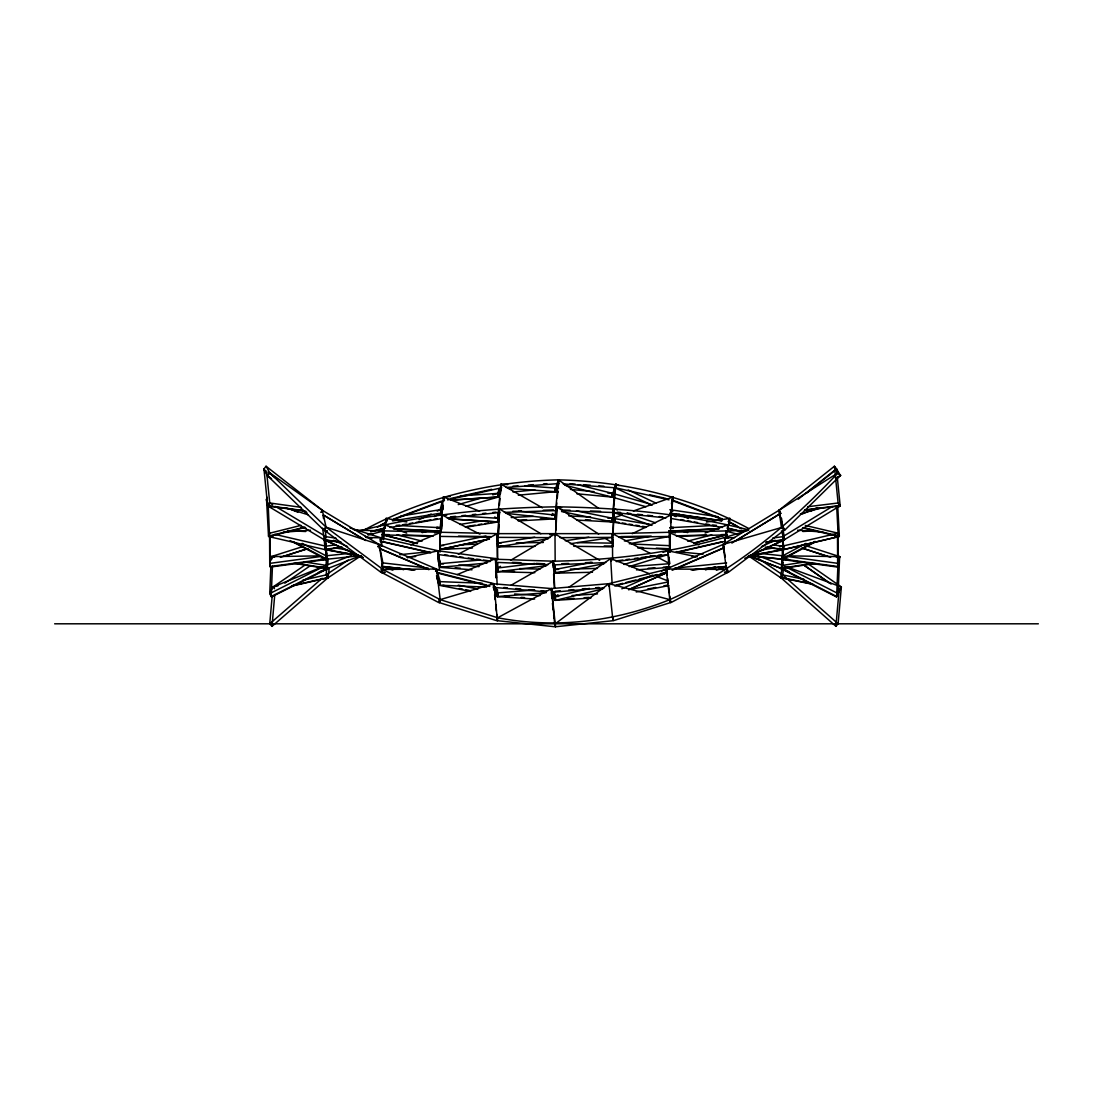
<?xml version="1.0" encoding="UTF-8"?>
<svg xmlns="http://www.w3.org/2000/svg" width="1093" height="1093" viewBox="0 0 1093 1093"><rect width="100%" height="100%" fill="white"/><g stroke="black" fill="none" stroke-linecap="round" stroke-linejoin="round"><path stroke-width="1.5" d="M534.955 546.336L497.725 546.883L497.438 533.644L354.255 530.146M497.657 570.983L496.345 561.734M548.303 538.753L497.657 546.869L497.67 543.153L534.75 537.196M573.743 546.295L612.613 546.869L612.435 533.644L748.459 530.378M489.199 539.04L440.124 549.355L440.178 545.68L485.989 536.048M438.703 554.014L440.137 566.748L440.096 561.87M497.383 537.319L497.438 533.644L612.435 533.644L650.198 553.4M500.539 566.311L497.67 568.018L497.575 571.748L534.819 572.691M748.664 530.009C685.817 551.145 619.389 560.122 553.236 561.201L555.121 573.197L554.028 564.507M417.089 543.563L382.591 534.887L382.687 531.212L368.122 535.078M439.946 541.254L440.083 549.342L440.178 545.68L443.567 545.53M556.61 510.554L556.733 506.838C621.002 507.685 685.475 514.024 747.913 529.668M561.542 511.551L612.531 521.989L612.667 518.273L622.204 514.912M612.531 521.989L614.184 508.832L617.367 509.898M382.564 534.778L382.687 531.212L383.001 538.18M270.845 566.693L269.739 593.595L271.419 596.942L327.736 568.702L326.056 565.354L326.438 558.687M271.119 559.971L271.255 556.61L303.444 546.363M272.444 566.229L271.201 596.505L327.504 568.251L295.957 563.223M838.167 559.466L836.637 596.464L781.263 568.21L813.055 563.332M783.257 562.526L781.03 568.661L836.418 596.901L838.099 593.595L839.629 556.61L806.402 545.858M555.504 535.556L556.733 506.838C490.593 507.685 424.275 514.434 360.075 530.72M555.968 530.037L556.843 509.775M498.08 533.794L499.187 508.832L540.857 533.726M498.217 534.682L498.941 518.342M499.091 515.063L499.228 511.797M498.49 534.682L498.914 524.872M499.351 515.063L499.501 511.797M612.504 542.838L612.64 539.573M612.859 534.668L613.87 511.784M612.504 546.814L612.613 544.369M613.064 534.682L614.184 508.832L613.583 512.494L651.961 525.419M698.864 544.888L669.599 532.742L669.681 549.342L637.725 547.935M669.681 549.342L670.337 535.761M495.58 561.078L495.689 558.605L438.197 550.804L380.938 537.811L350.074 527.933M546.404 565.75L497.506 571.735L497.67 568.018L534.709 563.469M497.479 589.619L497.534 595.863L497.165 589.332M553.072 564.917L553.236 561.201L490.648 559.056M268.113 502.958L269.561 536.909L272.963 536.663M290.178 540.584L325.892 559.192L326.602 549.574M440.793 533.329L441.709 514.803L446.791 515.117M441.285 529.258L441.845 517.891M441.681 529.244L442.159 519.489M669.777 538.972L669.941 535.72L670.118 552.074M670.583 522.714L670.829 517.85M670.474 532.674L671.362 514.803L632.232 533.698M598.677 534.067L556.733 506.838L555.012 518.861L556.733 506.838L561.665 507.849M576.476 510.868L612.667 518.273L612.463 522.003L576.981 520.063M293.88 563.319L327.094 568.62L327.668 558.619M327.299 568.565L327.859 558.564M782.041 558.537L781.481 568.538L748.719 555.722L783.312 549.478M815.146 563.455L781.673 568.592L782.246 558.605M781.673 568.592L783.107 558.687M383.534 539.833L384.449 524.749L387.824 524.927M726.695 538.002L726.9 534.641M727.692 531.458L728.102 524.749L724.768 524.927M495.211 586.75L497.67 592.884L497.424 596.614L534.668 599.032M490.62 583.553L551.528 588.567L551.364 591.053L551.528 588.567L608.965 583.676L669.503 568.661M552.757 591.258L555.217 596.641L554.971 600.358L551.282 592.297M558.25 492L554.861 491.686L558.113 483.557L558.468 479.854C624.581 481.426 690.749 497.069 749.033 528.684M564.685 485.196L612.381 497.11L614.826 487.232M605.741 520.842L612.504 521.211L612.667 518.273L607.599 518M612.381 497.11L615.632 487.833L615.905 484.131L618.993 485.593M669.572 549.246L669.667 535.966M726.121 538.18L726.353 531.212L737.625 534.217M480.551 559.985L440.178 563.66L439.905 567.376L472.026 569.808M497.383 571.721L497.67 568.018M383.301 538.726L384.189 527.864M727.542 531.526L727.829 528.138M546.227 592.707L497.356 596.6L493.667 587.392L493.981 583.676L433.142 568.62M497.356 596.6L497.67 592.884L534.696 589.919M439.564 581.476L439.769 584.728L440.178 581.654L436.49 569.002L379.23 544.533L322.353 510.281L269.739 472.777L267.416 475.742L263.727 469.211L266.05 466.246L269.739 472.777L326.056 527.154L382.919 569.439L440.178 599.633L493.981 583.676L497.411 620.742L496.714 614.252M326.862 568.278L326.056 574.904L328.296 577.487L271.979 626.371L269.739 623.802L272.102 597.024M271.979 626.371L274.78 594.578M783.531 568.278L782.725 574.904L780.525 577.391L835.913 626.289L839.151 589.469M835.913 626.289L838.099 623.802L841.35 586.982L808.123 563.838M326.561 557.744L326.971 553.085M783.135 551.132L782.356 559.288L749.333 555.818M555.217 516.388L555.654 510.335M555.831 508.423L558.468 479.854C490.825 481.439 423.237 497.793 363.723 530.255M555.586 516.402L556.05 511.36M556.364 507.999L556.829 502.958M557.293 497.916L557.908 491.194M558.373 486.153L558.687 482.792M554.861 491.686L557.375 482.559M558.113 483.557L558.468 479.854L598.759 508.423M578.17 484.786L612.667 493.408L612.312 497.124L576.831 493.763M497.834 521.265L498.599 513.136M499.378 505.007L499.993 498.504M500.457 493.626L500.922 488.749M498.791 516.361L498.326 521.238L497.67 518.273L500.922 484.131L507.699 484.609M615.181 520.063L612.012 521.183L612.312 517.932M612.626 514.68L615.25 487.041M612.435 521.252L615.905 484.131L611.643 496.973L645.949 506.756M269.739 472.777L267.184 475.428L323.501 529.804L326.056 527.154L379.23 544.533L382.919 569.439L381.402 572.322L438.662 602.53L440.178 599.633L497.67 617.764L497.356 620.701L554.902 626.74L551.528 588.567L497.67 617.764L496.741 620.687L439.263 602.571L440.178 599.633L436.49 569.002L382.919 569.439L380.842 572.24L323.965 529.955L326.056 527.154L322.353 510.281L266.05 466.246M393.521 528.821L440.807 531.321L440.698 522.85M441.545 514.762L443.43 496.987L450.207 496.536M440.862 529.162L441.203 525.924M442.911 509.762L443.252 506.537M670.61 512.836L670.952 509.611M671.635 503.135L671.976 499.911L722.418 518.956M671.047 514.584L672.578 500.034M671.198 514.762L673.083 496.987L633.325 510.991M442.146 520.036L440.78 531.321L440.178 527.7L441.326 518.027M670.596 521.252L670.979 518.027M670.596 521.675L671.362 514.803L670.719 518.41L722.459 527.482M361.305 555.586L328.023 577.842L329.266 567.895M813.315 584.454L780.744 577.746L781.96 567.813M443.567 563.92L440.178 563.66L439.728 567.308L487 563.073M385.31 525.077L386.171 518.424L406.815 521.962M728.512 524.913L728.949 521.58M728.963 525.077L729.823 518.424L706.502 522.03M440.178 563.66L439.687 567.308L437.706 554.452L438.197 550.804L434.85 551.145M789.419 555.9L839.629 556.61L837.593 567.076L782.219 559.493L782.725 555.804L805.937 543.399M837.593 567.076L839.629 556.61L836.282 557.116M499.323 512.549L499.187 508.832L497.875 521.989L497.67 518.273L499.187 508.832L499.569 512.521L498.053 521.976L448.868 518.915M645.69 527.482L612.053 521.948L614.184 508.832L613.801 512.48L665.938 517.918M612.053 521.948L612.667 518.273L651.332 524.654M384.982 525.132L386.171 518.424L387.305 520.569M727.46 528.37L728.102 524.749L705.094 533.015M728.648 525.132L729.823 518.424L728.703 520.528M380.528 540.161L380.938 537.811L365.977 537.51M518.178 520.883L555.422 518.847L556.733 506.838M748.691 555.818L781.44 568.633L782.028 565.546M493.503 586.121L493.981 583.676L493.367 586.067M497.67 592.884L496.96 596.546L493.257 587.337M319.416 555.9L271.255 556.61L269.739 563.387L270.231 567.089L326.547 559.493L326.056 555.804L302.242 543.399M615.905 484.131L615.099 487.71L669.012 499.829M612.012 521.183L612.667 518.273M672.55 499.378L673.083 496.987L672.222 499.282M380.419 540.147L380.938 537.811L381.607 546.186M437.678 553.14L438.197 550.804L407.306 557.58M301.026 525.378L269.739 533.193L268.946 536.622L325.263 549.683L360.553 556.05M442.214 501.755L440.178 509.707L441.189 513.259L443.225 505.308M443.102 506.81L441.476 513.177L440.178 509.707L400.899 516.046M435.875 571.379L436.49 569.002L435.533 571.229M486.535 587.091L439.277 585.233L440.178 581.654L482.204 583.238M440.178 599.633L439.4 602.694L439.017 599.47M671.471 503.75L673.083 496.987M611.643 496.973L612.667 493.408L650.239 504.119M324.976 540.079L326.056 536.704L325.127 530.091M341.644 546.965L325.004 549.519L326.015 543.125M380.241 539.997L380.938 537.811M838.536 559.958L839.629 556.61M381.935 565.928L382.919 562.922L379.23 544.533L378.014 546.555M435.724 571.338L436.49 569.002M499.296 488.776L497.67 493.408L498.025 497.11L501.263 487.833M451.026 500.184L498.49 497.042L501.181 489.322M728.525 521.853L729.823 518.424L728.28 521.648L741.437 528.684M781.44 568.633L782.725 565.354L804.475 562.007M518.328 495.197L555.572 491.686L558.742 483.571L558.468 479.854M267.279 497.383L266.323 499.692L268.304 506.442L271.501 507.425M268.304 506.442L269.739 502.985L266.719 472.927M304.728 527.127L268.509 536.171L269.739 533.193M378.274 546.76L379.23 544.533L378.219 546.732M381.976 565.149L382.919 562.922L428.114 568.046M384.941 572.527L381.594 572.554L382.919 569.439M362.958 557.717L324.525 539.997L326.056 536.704L336.029 538.166M381.908 565.122L382.919 562.922M305.371 564.808L272.99 586.982L269.739 593.595L326.056 565.354L351.331 555.586M836.418 596.901L841.35 586.982L787.479 567.103M839.656 590.302L841.35 586.982L838.099 586.313M275.518 506.442L326.056 536.704L324.197 539.792L267.922 506.018L269.739 502.985L300.985 507.316M326.056 527.154L324.184 530.255L327.408 531.307M340.852 542.169L324.238 539.723L326.056 536.704M748.5 555.9L780.785 577.773L782.725 574.904L803.888 579.263M838.099 593.595L782.725 565.354L780.689 568.264L787.028 570.601M780.744 577.746L782.725 574.904L758.856 558.742M839.998 588.922L841.35 586.982M303.827 510.677L267.648 505.663L269.739 502.985L272.622 504.72M497.67 617.764C555.64 628.858 615.263 621.726 669.831 599.633C734.769 570.45 789.761 524.38 838.099 472.777L834.41 466.246L779.022 510.281L722.883 544.533L661.552 571.052M840.613 475.332L785.225 529.709L782.725 527.154L779.022 510.281L838.099 472.777L840.613 475.332L836.282 478.078M269.739 623.802L322.216 578.238M798.218 499.214L836.459 468.815L836.951 473.815M806.402 493.271L836.719 469.157L834.41 466.246L838.099 502.985L839.547 506.414L836.282 507.371M551.828 596.409L555.217 596.641L557.99 594.729M569.084 587.132L610.686 558.605L649.597 573.77M284.836 583.156L310.18 565.805M348.243 560.067L326.056 574.904L302.829 580.192M836.09 478.433L840.421 475.687L836.719 469.157M731.873 543.084L780.826 513.218M734.797 541.404L780.867 513.3M832.279 506.537L782.725 536.704L772.751 538.002M766.234 542.032L784.514 539.641L839.889 505.922L804.448 510.308M510.568 560.354L554.984 533.958L599.688 560.354M510.827 585.383L553.236 561.201L554.752 588.198M815.091 541.404L782.301 558.906L837.675 566.502L837.484 536.198M761.261 553.55L782.725 555.804L782.889 559.192L815.679 541.677M726.585 569.439L728.061 572.226L671.321 602.421L669.831 599.633L666.143 569.002L726.585 569.439L728.607 572.131L784.747 529.845L782.725 527.154L722.883 544.533L726.585 569.439L727.883 572.459L724.522 572.445M380.282 525.391L386.266 522.222M377.386 527.168L386.375 522.427M458.268 554.192L497.438 533.644L497.602 537.36M419.084 519.721L431.148 513.997M437.173 511.141L440.178 509.707L441.736 512.986L434.208 516.565M761.479 546.623L775.142 540.243M747.708 556.72L784.132 539.71M744.784 558.373L784.241 539.942L782.028 531.745M621.835 588.799L652.384 575.137M628.653 589.66L666.853 572.595L666.143 569.002L667.085 571.188M628.871 589.66L667.072 572.595L666.143 569.002L667.29 572.486M675.119 568.729L722.664 548.221M672.154 570.3L724.304 547.812L722.883 544.533L724.112 546.541M801.975 514.106L817.359 507.617M809.886 511.36L817.578 508.108M410.667 544.888L439.946 532.742L440.028 552.102M457.147 574.604L495.689 558.605L497.192 584.728M274.48 588.703L272.99 586.982L321.369 567.267M320.304 571.53L328.105 568.346L326.056 565.354L304.469 561.911M318.364 572.527L327.736 568.702M360.471 555.75L327.34 568.688L326.056 565.354L327.094 568.62M393.644 519.025L441.367 501.168M392.237 520.09L443.13 501.045M615.345 520.213L612.162 521.334L618.884 522.44M705.504 569.877L715.232 566.666M719.454 568.551L724.317 566.953M716.38 570.15L726.107 566.939M280.341 557.321L307.693 548.618M283.593 556.405L307.734 548.727M624.021 564.48L651.619 555.872M662.986 552.32L667.85 550.804L671.211 551.118M629.172 566.611L668.356 554.479L667.85 550.804L697.211 556.856M781.331 531.102L784.569 530.173L782.725 527.154M800.404 513.915L821.717 507.739M836.678 506.974L839.957 506.018L838.099 502.985L807.727 506.742M458.254 504.583L481.248 498.066M492.738 494.801L497.67 493.408L498.681 496.96L465.823 506.278M422.185 532.619L428.729 530.829M436.913 528.588L440.178 527.7L441.299 530.679M434.59 532.947L441.135 531.157L440.178 527.7L436.913 527.127M616.274 585.001L622.805 583.32M626.07 582.487L635.88 579.973M639.145 579.126L657.112 574.522M660.377 573.675L666.908 571.994L667.304 575.219M614.785 586.012L667.072 572.595M687.593 541.131L711.816 534.942M693.795 543.043L726.08 534.778M694.151 543.153L726.449 534.887L726.353 531.212L726.408 537.934M305.193 527.482L268.96 536.526L272.335 536.376M373.861 530.747L383.602 528.356M370.677 531.826L385.296 528.233L384.449 524.749L406.733 533.124M555.066 594.51L555.353 599.565L555.217 596.641L589.428 588.389M558.591 596.409L555.217 596.641L555.463 600.344L602.762 588.963M779.418 546.842L838.099 533.193L836.664 506.319M782.233 539.587L783.503 549.56L838.891 536.499L802.822 527.974M783.531 549.683L838.918 536.622L838.099 533.193L805.322 525.432M676.69 552.143L722.09 541.745M676.758 552.43L725.397 541.295M272.99 586.982L277.964 585.848M291.804 585.793L328.296 577.487M291.571 586.135L328.05 577.828L326.056 574.904L328.023 577.842M450.658 498.476L491.727 489.295M447.529 499.897L501.728 487.765M440.452 549.246L440.178 545.68L440.342 549.396L489.418 539.081M591.108 562.43L555.217 569.467L555.312 573.183L592.474 572.24M553.236 561.201L555.381 573.197L604.32 563.605M630.634 589.359L668.206 581.968M647.548 589.072L655.704 587.474M663.875 585.862L667.14 585.22M636.235 591.996L668.916 585.575M624.39 541.008L651.182 536.103L620.892 536.595M629.254 543.754L669.667 536.444L669.599 532.742L669.777 552.102M761.261 550.134L772.819 548.044M748.678 556.036L783.353 549.765L782.629 539.095M396.431 525.829L399.696 525.255M402.975 524.681L406.241 524.121M409.52 523.547L412.785 522.987M416.064 522.413L430.779 519.858M434.058 519.284L437.323 518.71M389.982 527.523L442.337 518.424M459.893 524.462L482.887 520.705M466.971 526.471L475.182 525.132M478.461 524.585L481.753 524.053M485.032 523.52L488.325 522.973M491.604 522.44L498.176 521.361M465.413 527.291L498.258 521.908L497.67 518.273L494.569 517.057M392.633 520.91L441.736 512.986M549.929 534.764L554.984 533.958L555.162 561.01M673.083 528.588L669.831 527.7L673.165 527.181M336.029 544.71L326.056 546.254L274.712 534.34M342.054 547.224L325.427 549.779L325.208 546.568M565.313 540.775L588.867 537.209M570.314 543.727L612.449 537.373L560.067 537.647M617.818 560.736L622.873 560.053M626.234 559.602L629.595 559.138M634.637 558.455L637.998 557.99M641.372 557.526L646.414 556.843M649.775 556.392L654.816 555.695M658.177 555.244L661.552 554.779M616.233 561.597L668.356 554.479M321.082 556.474L269.739 563.387L269.575 536.458M765.947 542.333L784.241 539.942M804.708 509.925L840.148 505.553L837.293 477.163M551.774 591.504L555.531 626.754L612.968 620.715L608.965 583.676L669.831 599.633L670.747 602.489L613.569 620.619L612.667 617.764M450.466 516.893L455.535 516.361M462.298 515.664L465.686 515.309M472.449 514.598L475.824 514.256M482.587 513.546L485.975 513.204M492.738 512.494L496.113 512.139M447.16 517.973L499.569 512.521M359.857 555.709L326.411 559.302L326.056 555.804L347.793 553.55M399.669 554.711L429.822 551.651M407.252 557.362L415.627 556.515M407.593 557.512L410.941 557.17M674.531 568.155L726.585 562.922M691.063 569.918L726.312 566.379M692.47 569.945L726.053 566.57M512.904 491.973L534.901 489.896M555.148 591.217L560.217 590.78M568.674 590.056L573.743 589.633M582.186 588.908L585.561 588.621M595.699 587.761L599.073 587.474M551.528 588.567L551.842 592.283L604.21 587.829M631.153 566.611L669.831 563.66L656.237 556.556M648.204 568.292L654.926 567.786M663.342 567.144L668.383 566.761M636.481 569.89L670.118 567.322M512.986 486.194L518.055 485.811M528.22 485.06L533.288 484.677M543.453 483.926L546.828 483.68M506.264 487.478L558.742 483.571M283.333 532.195L310.521 530.201M460.385 495.867L497.67 493.408L498.49 497.042M451.218 500.088L498.681 496.96M572.117 595.535L597.461 593.882M567.24 598.827L574.003 598.39M584.127 597.721L589.195 597.393M555.463 600.344L590.944 598.035M511.21 517.535L533.22 516.347M551.828 515.322L555.217 515.145L555.435 518.082M518.15 520.159L526.607 519.694M540.147 518.956L546.924 518.588M669.831 527.7L716.448 525.337M718.825 528.616L668.889 531.143L675.365 532.933M669.203 531.307L719.139 528.793M802.795 531.485L814.545 530.897M561.816 563.742L568.579 563.441M585.465 562.676L592.228 562.376M553.4 564.917L605.782 562.553M462.161 544.71L477.381 544.041M443.703 548.618L453.841 548.167M440.342 549.396L472.477 547.976M512.836 511.292L521.293 511.005M543.303 510.24L553.454 509.884M504.392 512.371L556.87 510.568M679.709 535.734L706.406 535.024M721.421 534.614L726.435 534.491L726.462 537.852M676.376 536.226L726.449 534.887M558.591 569.385L555.217 569.467L555.381 573.197M570.423 569.084L597.461 568.401M555.189 566.092L555.148 572.404L563.742 572.186M734.564 537.619L724.604 537.811L725.124 544.505M619.212 537.25L669.667 536.444L669.941 549.342L669.831 545.68L631.153 543.972M497.725 546.883L497.67 543.153L501.059 543.098M516.292 542.879L543.371 542.483M497.711 546.117L509.557 545.953M320.481 559.274L327.135 559.179L326.056 555.804M321.574 559.575L326.547 559.493M381.402 572.322L384.75 572.295M54.65 623.802L1038.35 623.802M497.424 537.36L549.888 537.633M724.7 572.199L728.061 572.226M577.186 542.634L612.667 543.153L605.672 538.617M604.169 545.953L612.613 546.076M788.326 559.247L781.645 559.151L782.725 555.804L838.099 563.387L837.921 534.778M782.219 559.493L787.233 559.561M458.5 536.116L490.62 536.622M439.892 536.403L490.62 537.209M519.667 568.579L539.983 569.084M502.671 571.079L514.516 571.379M382.605 534.491L389.34 534.668M402.811 535.024L429.754 535.734M382.591 534.887L433.115 536.226M561.706 509.98L570.15 510.267M590.425 510.977L600.563 511.333M561.679 510.718L614.047 512.535M367.508 534.217L372.522 534.409M639.432 547.415L642.793 547.566M656.251 548.167L668.014 548.686M512.48 562.335L520.937 562.717M536.171 563.414L544.642 563.797M547.989 564.685L495.525 562.308L497.506 571.735M300.971 527.878L305.944 528.124M287.555 530.624L305.78 531.512M287.541 530.966L290.861 531.116M396.267 525.378L440.178 527.7M393.835 528.657L441.135 531.157M568.729 515.882L590.698 517.085M585.465 519.735L590.534 520.008M462.052 516.06L497.67 518.273L498.053 521.976M449.086 518.847L498.258 521.908M514.598 593.991L539.983 595.644M504.256 596.272L509.324 596.6M521.17 597.365L524.558 597.584M524.667 485.811L558.591 488.298M507.985 488.339L555.572 491.686L555.217 487.984L555.49 491.7M797.658 530.201L822.933 532.072M835.544 536.376L838.918 536.622M834.915 536.663L838.29 536.909L838.099 533.193L839.342 536.13L803.287 527.591M570.068 483.693L575.137 484.076M583.58 484.705L590.343 485.21M598.786 485.839L603.855 486.221M563.25 483.926L615.632 487.833M458.787 565.067L479.076 566.611M439.96 566.625L446.723 567.144M455.18 567.786L460.249 568.169M503.873 587.528L507.261 587.815M515.732 588.54L520.801 588.963M529.272 589.687L534.34 590.124M541.117 590.698L546.186 591.122M493.667 587.392L546.131 591.846M570.423 489.418L594.073 491.659M607.599 492.929L612.667 493.408M676.239 551.61L703.086 554.165M692.142 556.528L695.503 556.843M617.231 512.139L620.605 512.48M627.327 513.191L630.688 513.546M637.41 514.243L642.465 514.776M647.507 515.295L652.548 515.828M659.27 516.524L662.645 516.88M749.347 555.709L782.369 559.179L782.287 549.164M518.97 511.059L555.217 515.145L555.422 518.847L505.909 513.3M381.498 566.256L414.971 570.054M413.578 570.04L381.771 566.434L392.906 570.081M444.55 554.793L447.925 555.258M451.313 555.722L456.382 556.405M459.77 556.856L463.145 557.321M468.214 558.004L473.296 558.701M476.671 559.151L480.059 559.616M483.434 560.067L488.503 560.764M490.129 561.556L437.706 554.452L438.197 550.804L439.454 570.286M305.753 511.251L267.922 506.018L271.091 507.056M671.498 509.953L718.156 516.729M669.954 513.177L721.612 520.678M670.214 513.382L721.858 520.883M727.924 538.289L724.604 537.811L725.233 541.322M772.765 544.806L782.725 546.254L783.777 549.492L767.163 547.087M765.086 547.115L783.353 549.765M324.525 539.997L341.153 542.442M271.597 559.069L271.255 556.61L274.575 557.129M622.245 522.987L625.62 523.547M628.981 524.094L632.341 524.654M635.702 525.2L639.063 525.76M642.424 526.307L645.799 526.867M680.83 519.599L684.177 520.186M687.511 520.774L690.844 521.361M694.192 521.948L697.525 522.522M705.873 523.998L709.207 524.572M712.54 525.159L715.888 525.747M334.417 547.743L347.793 550.134M325.482 549.478L358.928 555.463M458.254 585.179L477.955 589.031M442.897 585.247L446.176 585.889M459.32 588.458L462.599 589.1M465.891 589.742L469.17 590.384M470.673 591.409L439.468 585.315L440.178 581.654L439.031 585.165L436.722 577.254M780.525 577.391L811.471 583.758M649.556 494.76L665.897 498.435M381.84 541.404L429.289 552.17M380.145 541.308L430.861 552.826M728.963 528.356L737.215 530.406M727.241 528.22L742.106 531.908M397.06 534.832L422.117 541.131M382.946 534.778L417.444 543.453M437.35 572.472L486.631 585.056M437.214 572.992L489.773 586.422M681.185 530.829L687.675 532.619M668.957 530.856L672.209 531.758M285.724 507.876L308.089 514.735M365.267 536.403L371.77 538.494M802.18 548.071L830.666 557.293M802.153 548.18L827.469 556.378M323.965 529.955L327.19 531.007M397.237 567.609L403.604 569.685M385.119 566.966L389.9 568.524M626.904 513.136L655.527 522.837M781.03 568.661L788.955 571.584M671.785 500.416L722.227 519.462M657.385 576.803L668.274 581.039M757.777 555.586L782.725 565.354M479.595 511.182L443.43 496.987L444.236 500.621M300.602 509.871L306.86 512.48M291.544 509.611L297.802 512.207M379.449 548.317L427.418 568.811M379.353 548.536L428.88 569.699M333.734 540.243L347.574 546.623M324.635 539.764L363.067 557.485M628.229 489.978L655.964 503.135M614.894 487.697L652.084 505.253M669.831 509.707L672.905 511.182M679.04 514.12L688.235 518.519M669.818 513.669L675.952 516.606M479.991 534.19L441.709 514.803L442.091 518.492M293.73 541.855L326.465 558.906L270.162 566.502L269.971 536.198M729.741 522.14L737.119 526.088M542.36 507.794L500.922 484.131L501.455 486.563M552.279 513.464L555.217 515.145L555.353 518.861M365.745 540.529L323.46 515.063L362.78 538.863M831.063 584.045L803.369 564.753L829.628 583.143M267.184 475.428L271.57 478.707M267.976 472.053L276.023 478.351M263.727 469.211L266.405 471.302M782.725 574.904L838.099 623.802M838.099 472.777L840.421 475.687M838.099 502.985L840.148 505.553M779.022 510.281L780.224 512.234L779.022 510.281L781.563 528.438M781.509 518.178L784.514 539.641L782.397 533.849M784.569 539.737L782.725 536.704L783.804 540.051L783.449 536.95M387.209 520.61L386.171 518.424L387.031 520.733M722.883 544.533L723.894 546.691M551.842 592.283L555.531 600.344L555.217 596.641M444.291 499.296L443.43 496.987L444.441 500.539M725.315 540.038L724.604 537.811L725.124 540.133M271.255 556.61L271.952 558.783M838.755 503.709L839.547 506.414M436.503 575.738L439.277 585.233M385.392 528.22L384.449 524.749L385.078 528.37M669.831 599.633L670.61 602.639L669.831 596.191M609.58 586.08L608.965 583.676L555.217 623.802L555.463 626.726M668.383 553.126L667.85 550.804L669.039 569.316M723.498 547.593L725.342 556.788M668.848 557.239L669.34 560.449M668.82 557.662L669.558 562.485M669.367 562.499L667.85 550.804L668.315 554.438M727.146 567.486L727.883 572.459M381.102 569.234L381.594 572.554M323.05 515.24L323.514 518.533M322.613 528.165L324.238 539.723M611.014 561.051L610.686 558.605L612.094 583.088M667.686 578.443L668.274 583.293M668.656 586.517L669.435 592.966M493.722 586.668L494.077 589.906M494.596 594.783L495.129 599.647M495.662 604.511L496.359 611.001M381.307 541.199L381.84 546.268M551.391 593.198L551.924 598.226M552.443 603.268L553.154 609.976M553.673 615.004L554.028 618.365M263.959 468.911L267.648 505.663M783.025 539.505L783.777 549.492M782.766 539.573L783.503 549.56M325.564 539.587L325.919 549.765L325.864 545.079M324.539 539.6L325.277 549.588M324.266 539.532L325.004 549.519M669.148 558.632L669.462 563.51M437.787 553.878L438.307 561.993M438.99 581.408L439.208 584.646M495.648 563.209L496.495 577.896M495.675 571.352L496.058 577.883M496.809 590.944L497.096 595.835M553.044 564.138L553.236 567.513M553.618 574.262L554.37 587.761M554.643 592.816L555.025 599.565M837.716 505.881L839.342 536.13M266.528 499.214L268.509 536.171M837.989 528.834L837.866 526.348L837.962 529.094M497.67 543.153L497.834 546.855L497.52 536.813M782.725 546.254L782.807 548.59M726.353 531.212L726.517 538.18M612.504 536.813L612.64 543.699M440.014 535.966L440.124 549.355M669.599 532.742L669.667 536.444M612.49 537.36L612.435 533.644L612.613 559.835M783.462 544.997L783.517 548.126M782.766 543.522L782.834 548.194M726.394 534.614L726.435 538.016M382.728 534.614L382.605 538.18M782.67 549.123L782.889 559.192M726.927 534.45L726.968 537.811M382.687 531.212L382.769 539.095M382.113 534.45L382.14 537.811M326.315 549.164L326.397 559.179M326.001 549.123L325.892 559.192M439.741 560.217L439.796 566.734M555.258 567.322L555.285 572.404M497.438 533.644L497.616 559.835M497.602 562.799L497.643 569.357M497.219 536.608L497.37 559.534M497.383 562.799L497.438 569.344M439.946 532.742L439.919 535.187L439.946 532.742M495.689 558.605L495.498 561.078L495.689 558.605M326.056 546.254L325.427 549.779L326.056 546.254M728.102 524.749L727.528 527.058L728.102 524.749M322.353 510.281L321.151 512.303L322.353 510.281M442.119 517.208L441.709 514.803L442.105 517.221M609.184 586.162L608.965 583.676L609.129 586.149"/></g></svg>
